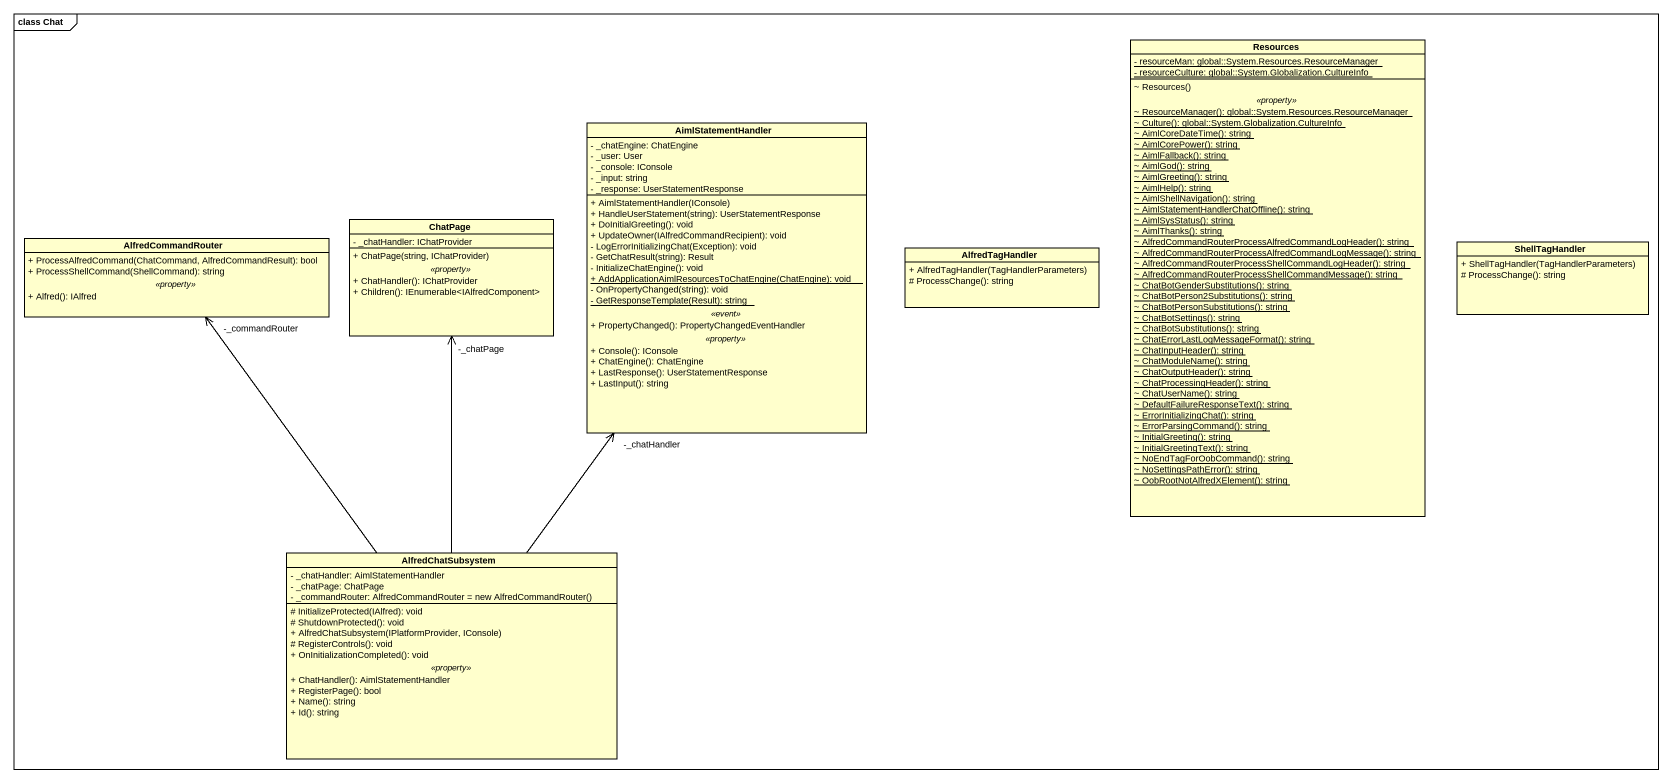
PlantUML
@startuml
mainframe class Chat
hide circle
hide empty members
skinparam classAttributeIconSize 0
class Resources {
  {static} - resourceMan: global::System.Resources.ResourceManager
  {static} - resourceCulture: global::System.Globalization.CultureInfo
  --
  ~ Resources()
  .. <<property>> ..
  {static} ~ ResourceManager(): global::System.Resources.ResourceManager
  {static} ~ Culture(): global::System.Globalization.CultureInfo
  {static} ~ AimlCoreDateTime(): string
  {static} ~ AimlCorePower(): string
  {static} ~ AimlFallback(): string
  {static} ~ AimlGod(): string
  {static} ~ AimlGreeting(): string
  {static} ~ AimlHelp(): string
  {static} ~ AimlShellNavigation(): string
  {static} ~ AimlStatementHandlerChatOffline(): string
  {static} ~ AimlSysStatus(): string
  {static} ~ AimlThanks(): string
  {static} ~ AlfredCommandRouterProcessAlfredCommandLogHeader(): string
  {static} ~ AlfredCommandRouterProcessAlfredCommandLogMessage(): string
  {static} ~ AlfredCommandRouterProcessShellCommandLogHeader(): string
  {static} ~ AlfredCommandRouterProcessShellCommandMessage(): string
  {static} ~ ChatBotGenderSubstitutions(): string
  {static} ~ ChatBotPerson2Substitutions(): string
  {static} ~ ChatBotPersonSubstitutions(): string
  {static} ~ ChatBotSettings(): string
  {static} ~ ChatBotSubstitutions(): string
  {static} ~ ChatErrorLastLogMessageFormat(): string
  {static} ~ ChatInputHeader(): string
  {static} ~ ChatModuleName(): string
  {static} ~ ChatOutputHeader(): string
  {static} ~ ChatProcessingHeader(): string
  {static} ~ ChatUserName(): string
  {static} ~ DefaultFailureResponseText(): string
  {static} ~ ErrorInitializingChat(): string
  {static} ~ ErrorParsingCommand(): string
  {static} ~ InitialGreeting(): string
  {static} ~ InitialGreetingText(): string
  {static} ~ NoEndTagForOobCommand(): string
  {static} ~ NoSettingsPathError(): string
  {static} ~ OobRootNotAlfredXElement(): string
}
class AimlStatementHandler {
  - _chatEngine: ChatEngine
  - _user: User
  - _console: IConsole
  - _input: string
  - _response: UserStatementResponse
  --
  + AimlStatementHandler(IConsole)
  + HandleUserStatement(string): UserStatementResponse
  + DoInitialGreeting(): void
  + UpdateOwner(IAlfredCommandRecipient): void
  - LogErrorInitializingChat(Exception): void
  - GetChatResult(string): Result
  - InitializeChatEngine(): void
  {static} + AddApplicationAimlResourcesToChatEngine(ChatEngine): void
  - OnPropertyChanged(string): void
  {static} - GetResponseTemplate(Result): string
  .. <<event>> ..
  + PropertyChanged(): PropertyChangedEventHandler
  .. <<property>> ..
  + Console(): IConsole
  + ChatEngine(): ChatEngine
  + LastResponse(): UserStatementResponse
  + LastInput(): string
}
class ChatPage {
  - _chatHandler: IChatProvider
  --
  + ChatPage(string, IChatProvider)
  .. <<property>> ..
  + ChatHandler(): IChatProvider
  + Children(): IEnumerable<IAlfredComponent>
}
class AlfredCommandRouter {
  + ProcessAlfredCommand(ChatCommand, AlfredCommandResult): bool
  + ProcessShellCommand(ShellCommand): string
  .. <<property>> ..
  + Alfred(): IAlfred
}
class AlfredTagHandler {
  + AlfredTagHandler(TagHandlerParameters)
  # ProcessChange(): string
}
class ShellTagHandler {
  + ShellTagHandler(TagHandlerParameters)
  # ProcessChange(): string
}
class AlfredChatSubsystem {
  - _chatHandler: AimlStatementHandler
  - _chatPage: ChatPage
  {field} - _commandRouter: AlfredCommandRouter = new AlfredCommandRouter()
  --
  # InitializeProtected(IAlfred): void
  # ShutdownProtected(): void
  + AlfredChatSubsystem(IPlatformProvider, IConsole)
  # RegisterControls(): void
  + OnInitializationCompleted(): void
  .. <<property>> ..
  + ChatHandler(): AimlStatementHandler
  + RegisterPage(): bool
  + Name(): string
  + Id(): string
}
AlfredChatSubsystem -up-> "-_chatHandler" AimlStatementHandler
AlfredChatSubsystem -up-> "-_chatPage" ChatPage
AlfredChatSubsystem -up-> "-_commandRouter" AlfredCommandRouter
@enduml
